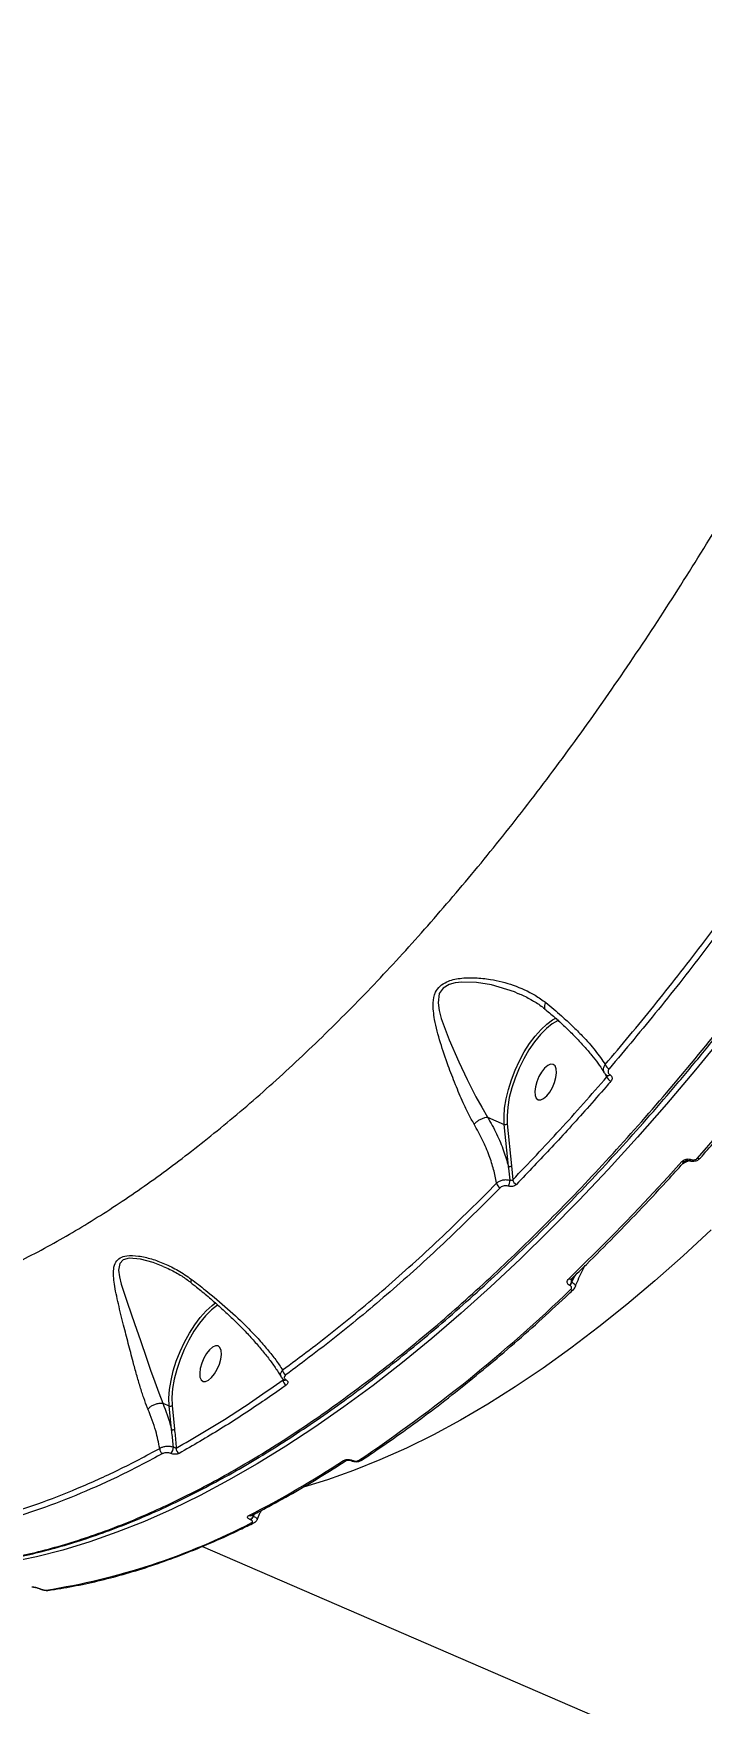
# Model space of a CAD drawing. Header units: millimetres. Extents: x -8092 to 6423, y -6886 to 5604.
# Drawn here: x 226.2 to 382.3, y -2884.3 to -2493.7 of the extents above; entities that cross this region are included whole.
import ezdxf

# ---------------------------------------------------------------- set-up
doc = ezdxf.new("R2010")
doc.units = ezdxf.units.MM
for name, color, linetype in [('DIKOM_ОБЪЕКТ', 7, 'Continuous'), ('DIKOM_РАЗМЕР_ЗОНА', 7, 'Continuous'), ('DIKOM_РАЗМЕР_ОБЪЕКТА', 7, 'Continuous')]:
    doc.layers.add(name, color=color, linetype=linetype)
doc.styles.add('style1', font='arial.ttf', dxfattribs={"width": 0.8})
doc.dimstyles.new('1-50', dxfattribs={"dimtxt": 300, "dimasz": 200, "dimexe": 100, "dimexo": 0, "dimgap": 100, "dimtad": 1, "dimtxsty": 'style1', "dimcen": 200, "dimclrd": 7, "dimclre": 7, "dimclrt": 7, "dimadec": 1, "dimazin": 2, "dimtfac": 1, "dimtmove": 0, "dimatfit": 2, "dimfxl": 0, "dimlwd": 25, "dimlwe": 18, "dimarcsym": 0})

# ---------------------------------------------------------------- blocks, each defined once
blk = doc.blocks.new('*D9')
at = {"layer": 'Defpoints', "color": 0, "transparency": 16777216}
for p in [(-8092.06, -86.27), (4664.84, -1471.84), (4664.84, -6785.92)]:
    blk.add_point(p, dxfattribs=at)
at = {"layer": 'DIKOM_РАЗМЕР_ЗОНА', "color": 7, "lineweight": 18, "transparency": 16777216}
for p, q in [((-8092.06, -86.27), (-8092.06, -6885.92)), ((4664.84, -1471.84), (4664.84, -6885.92))]:
    blk.add_line(p, q, dxfattribs=at)
at = {"layer": 'DIKOM_РАЗМЕР_ЗОНА', "color": 7, "lineweight": 25, "transparency": 16777216}
blk.add_line((-7892.06, -6785.92), (4464.84, -6785.92), dxfattribs=at)
at = {"layer": 'DIKOM_РАЗМЕР_ЗОНА', "color": 7, "transparency": 16777216}
for points in [[(-7892.06, -6752.58), (-7892.06, -6819.25), (-8092.06, -6785.92)], [(4464.84, -6752.58), (4464.84, -6819.25), (4664.84, -6785.92)]]:
    blk.add_solid(points, dxfattribs=at)
at = {"layer": 'DIKOM_РАЗМЕР_ЗОНА', "color": 7, "transparency": 16777216, "insert": (-2159.84, -6532.75), "char_height": 300, "attachment_point": 5, "style": 'style1'}
blk.add_mtext('12760', dxfattribs=at)
blk = doc.blocks.new('*D10')
at = {"layer": 'Defpoints', "color": 0, "transparency": 16777216}
for p in [(-65.22, 5603.5), (2870.75, -5504.88), (6323.39, -5504.88)]:
    blk.add_point(p, dxfattribs=at)
at = {"layer": 'DIKOM_РАЗМЕР_ЗОНА', "color": 7, "lineweight": 18, "transparency": 16777216}
for p, q in [((-65.22, 5603.5), (6423.39, 5603.5)), ((2870.75, -5504.88), (6423.39, -5504.88))]:
    blk.add_line(p, q, dxfattribs=at)
at = {"layer": 'DIKOM_РАЗМЕР_ЗОНА', "color": 7, "lineweight": 25, "transparency": 16777216}
blk.add_line((6323.39, 5403.5), (6323.39, -5304.88), dxfattribs=at)
at = {"layer": 'DIKOM_РАЗМЕР_ЗОНА', "color": 7, "transparency": 16777216}
for points in [[(6290.06, 5403.5), (6356.72, 5403.5), (6323.39, 5603.5)], [(6290.06, -5304.88), (6356.72, -5304.88), (6323.39, -5504.88)]]:
    blk.add_solid(points, dxfattribs=at)
at = {"layer": 'DIKOM_РАЗМЕР_ЗОНА', "color": 7, "transparency": 16777216, "insert": (6070.22, 308.83), "char_height": 300, "attachment_point": 5, "rotation": 90, "style": 'style1'}
blk.add_mtext('11100', dxfattribs=at)
blk = doc.blocks.new('*D11')
at = {"layer": 'Defpoints', "color": 0, "transparency": 16777216}
for p in [(-6092.06, -310.77), (2568.27, -2361.54), (2568.27, -4925.78)]:
    blk.add_point(p, dxfattribs=at)
at = {"layer": 'DIKOM_РАЗМЕР_ОБЪЕКТА', "color": 7, "lineweight": 18, "transparency": 16777216}
for p, q in [((-6092.06, -310.77), (-6092.06, -5025.78)), ((2568.27, -2361.54), (2568.27, -5025.78))]:
    blk.add_line(p, q, dxfattribs=at)
at = {"layer": 'DIKOM_РАЗМЕР_ОБЪЕКТА', "color": 7, "lineweight": 25, "transparency": 16777216}
blk.add_line((-5892.06, -4925.78), (2368.27, -4925.78), dxfattribs=at)
at = {"layer": 'DIKOM_РАЗМЕР_ОБЪЕКТА', "color": 7, "transparency": 16777216}
for points in [[(-5892.06, -4892.44), (-5892.06, -4959.11), (-6092.06, -4925.78)], [(2368.27, -4892.44), (2368.27, -4959.11), (2568.27, -4925.78)]]:
    blk.add_solid(points, dxfattribs=at)
at = {"layer": 'DIKOM_РАЗМЕР_ОБЪЕКТА', "color": 7, "transparency": 16777216, "insert": (-2605.9, -4672.61), "char_height": 300, "attachment_point": 5, "style": 'style1'}
blk.add_mtext('8660', dxfattribs=at)

msp = doc.modelspace()

# ---------------------------------------------------------------- linework, layer by layer
at = {"layer": 'DIKOM_ОБЪЕКТ', "color": 7, "linetype": 'Continuous', "lineweight": 15}
for p, q in [((339.768, -2718.419), (339.485, -2718.281)), ((360.205, -2737.726), (359.814, -2737.004)), ((332.332, -2747.156), (336.221, -2748.84)), ((337.189, -2758.638), (336.221, -2748.84)), ((336.914, -2748.712), (337.882, -2758.509)), ((378.491, -2757.784), (377.758, -2758.188)), ((379.367, -2757.384), (378.491, -2757.784)), ((379.353, -2757.305), (379.38, -2757.317)), ((379.83, -2757.08), (379.857, -2757.092)), ((337.882, -2758.509), (338.186, -2761.807)), ((352.345, -2784.546), (351.935, -2785.736)), ((352.02, -2785.773), (352.784, -2784.118)), ((351.568, -2786.524), (351.483, -2786.487)), ((351.935, -2785.736), (352.02, -2785.773)), ((284.551, -2808.61), (284.363, -2808.261)), ((256.447, -2814.062), (256.451, -2814.063)), ((256.451, -2814.063), (257.922, -2814.7)), ((258.469, -2820.235), (257.922, -2814.7)), ((258.615, -2814.572), (259.162, -2820.107)), ((300.465, -2827.491), (300.51, -2827.51)), ((300.754, -2827.433), (300.799, -2827.453)), ((276.964, -2841.345), (276.898, -2841.316)), ((277.651, -2840.074), (277.529, -2840.431)), ((277.529, -2840.431), (277.595, -2840.459)), ((277.595, -2840.459), (277.844, -2839.973)), ((265.692, -2847.537), (534.585, -2963.989)), ((227.683, -2857.449), (227.749, -2857.478)), ((227.798, -2857.463), (227.864, -2857.491))]:
    msp.add_line(p, q, dxfattribs=at)
at = {"layer": 'DIKOM_ОБЪЕКТ', "color": 7, "linetype": 'Continuous', "lineweight": 15, "flags": 128}
for points in [[(381.322, -2756.766), (386.133, -2751.288), (390.927, -2745.689), (395.703, -2739.973), (400.459, -2734.142), (405.192, -2728.197), (409.901, -2722.143), (414.583, -2715.981), (419.237, -2709.714)], [(339.485, -2718.281), (338.589, -2717.844), (333.216, -2716.236), (329.743, -2715.666), (326.259, -2715.571), (324.754, -2715.744), (323.334, -2716.127), (321.899, -2716.967), (321.025, -2718.228), (320.74, -2720.433), (320.997, -2722.247), (321.483, -2724.086), (323.309, -2729.096), (325.583, -2734.234), (327.531, -2738.334), (329.605, -2742.4), (330.944, -2744.838), (332.325, -2747.153), (332.326, -2747.154), (332.326, -2747.154)], [(336.221, -2748.84), (336.161, -2747.023), (336.301, -2745.029), (336.639, -2742.9), (337.167, -2740.682), (337.874, -2738.424), (338.745, -2736.173), (339.76, -2733.978), (340.899, -2731.887), (342.136, -2729.944), (343.445, -2728.192), (344.798, -2726.668), (346.165, -2725.404), (347.517, -2724.429), (348.287, -2724.002)], [(348.927, -2724.484), (348.789, -2724.546), (347.433, -2725.326), (346.041, -2726.434), (344.644, -2727.842), (343.277, -2729.516), (341.973, -2731.417), (340.763, -2733.499), (339.675, -2735.712), (338.737, -2738.003), (337.97, -2740.317), (337.393, -2742.598), (337.019, -2744.793), (336.858, -2746.847), (336.914, -2748.712)], [(387.62, -2727.885), (380.894, -2736.11), (374.128, -2744.102), (367.328, -2751.856), (360.501, -2759.364), (353.65, -2766.622), (346.784, -2773.621), (339.906, -2780.358), (333.023, -2786.825), (326.142, -2793.017), (319.266, -2798.93), (312.403, -2804.558), (305.559, -2809.897), (298.738, -2814.941), (291.947, -2819.687), (285.191, -2824.131), (278.476, -2828.269), (271.808, -2832.097), (265.193, -2835.613), (258.635, -2838.813), (252.141, -2841.694), (245.715, -2844.255), (239.364, -2846.493), (233.093, -2848.406), (226.906, -2849.993), (220.81, -2851.252)], [(347.636, -2734.816), (347.046, -2734.789), (346.362, -2735.099), (345.639, -2735.723), (344.937, -2736.609), (344.311, -2737.685), (343.814, -2738.865), (343.484, -2740.053), (343.348, -2741.152), (343.419, -2742.074), (343.689, -2742.743), (344.138, -2743.106), (344.728, -2743.134), (345.412, -2742.823), (346.134, -2742.2), (346.837, -2741.314), (347.462, -2740.237), (347.96, -2739.057), (348.29, -2737.87), (348.425, -2736.77), (348.355, -2735.849), (348.085, -2735.179), (347.636, -2734.816)], [(360.917, -2737.286), (360.808, -2737.371), (360.701, -2737.437), (360.596, -2737.482), (360.497, -2737.505), (360.407, -2737.505), (360.328, -2737.481), (360.306, -2737.47)], [(351.295, -2784.945), (354.606, -2781.732), (357.914, -2778.458), (361.22, -2775.122), (364.523, -2771.726), (367.823, -2768.27), (371.117, -2764.756), (374.407, -2761.182), (377.691, -2757.552)], [(384.578, -2773.509), (377.999, -2779.61), (371.422, -2785.433), (364.854, -2790.973), (358.301, -2796.225), (351.769, -2801.184), (345.265, -2805.844), (338.793, -2810.203), (332.361, -2814.256), (325.974, -2817.999), (319.638, -2821.429), (313.359, -2824.541), (307.143, -2827.335), (300.996, -2829.806), (294.923, -2831.954), (289.267, -2833.68)], [(256.483, -2782.059), (254.161, -2781.132), (251.193, -2780.346), (248.567, -2780.165), (247.185, -2780.55), (246.372, -2781.402), (246.101, -2782.927), (246.298, -2784.526), (246.725, -2786.235), (248.145, -2790.633), (249.844, -2795.427), (251.228, -2799.417), (252.64, -2803.564), (253.581, -2806.34), (254.531, -2809.085), (255.477, -2811.671), (256.447, -2814.062), (256.447, -2814.062), (256.447, -2814.062)], [(257.922, -2814.7), (257.862, -2812.877), (258.004, -2810.874), (258.345, -2808.736), (258.877, -2806.51), (259.59, -2804.243), (260.467, -2801.985), (261.489, -2799.784), (262.635, -2797.689), (263.879, -2795.745), (265.195, -2793.993), (266.553, -2792.473), (267.926, -2791.216), (268.826, -2790.544)], [(269.312, -2791.067), (269.195, -2791.145), (267.798, -2792.244), (266.396, -2793.646), (265.023, -2795.318), (263.711, -2797.219), (262.493, -2799.305), (261.399, -2801.523), (260.454, -2803.821), (259.681, -2806.144), (259.099, -2808.434), (258.722, -2810.637), (258.56, -2812.7), (258.615, -2814.572)], [(269.337, -2800.676), (268.747, -2800.649), (268.063, -2800.96), (267.341, -2801.583), (266.638, -2802.469), (266.013, -2803.546), (265.515, -2804.725), (265.185, -2805.913), (265.05, -2807.012), (265.12, -2807.934), (265.39, -2808.604), (265.839, -2808.967), (266.429, -2808.994), (267.113, -2808.683), (267.835, -2808.06), (268.538, -2807.174), (269.163, -2806.098), (269.661, -2804.918), (269.991, -2803.73), (270.126, -2802.631), (270.056, -2801.709), (269.786, -2801.04), (269.337, -2800.676)], [(227.681, -2857.448), (227.725, -2857.462), (227.798, -2857.463)], [(227.752, -2857.479), (227.79, -2857.49), (227.864, -2857.491)]]:
    msp.add_lwpolyline(points, dxfattribs=at)
at = {"layer": 'DIKOM_ОБЪЕКТ', "color": 7, "linetype": 'Continuous', "lineweight": 15}
for centre, radius, start, end in [((361.34, -2734.348), 1.614, 198.01367, 247.22446), ((361.717, -2737.305), 1.569, 195.56709, 247.58709), ((336.47, -2748.249), 0.641, 247.1698, 313.80751), ((378.005, -2757.074), 0.572, 236.61827, 308.08931), ((379.427, -2756.843), 0.468, 260.75342, 329.50845), ((379.452, -2756.852), 0.471, 261.34893, 329.37643), ((381.636, -2756.284), 0.576, 236.90494, 307.64496), ((337.438, -2758.046), 0.641, 247.16937, 313.80794), ((335.841, -2762.341), 1.462, 191.35739, 246.58383), ((335.053, -2761.938), 2.501, 327.27042, 0.80303), ((339.611, -2761.563), 1.446, 189.71744, 247.00852), ((351.604, -2784.398), 0.628, 240.56526, 306.03451), ((100.432, -2526.746), 362.112, 303.8596, 313.93702), ((350.083, -2785.134), 1.947, 315.96136, 341.98624), ((350.168, -2785.171), 1.947, 315.96136, 341.98624), ((351.999, -2786.98), 0.608, 239.39017, 307.32505), ((285.704, -2806.287), 1.274, 180.04539, 245.07518), ((285.809, -2808.664), 1.26, 177.54607, 245.25538), ((284.995, -2808.239), 0.435, 245.11407, 301.77284), ((258.171, -2814.109), 0.642, 247.19059, 313.74859), ((258.718, -2819.644), 0.642, 247.19059, 313.74859), ((256.908, -2824.764), 1.199, 174.35899, 244.17982), ((256.29, -2824.178), 2.625, 321.16316, 357.66835), ((260.766, -2824.717), 1.199, 172.59996, 244.41687), ((164.685, -2622.738), 244.661, 297.19827, 303.20859), ((298.989, -2826.827), 0.687, 243.49748, 300.58183), ((300.557, -2827.196), 0.309, 252.28988, 309.6927), ((300.602, -2827.215), 0.309, 252.7862, 309.71315), ((302.492, -2826.828), 0.689, 243.59062, 300.68478), ((205.131, -2703.71), 155.928, 278.87067, 297.53633), ((276.819, -2839.696), 0.72, 244.72686, 295.58242), ((275.98, -2839.995), 1.609, 304.7835, 344.29338), ((276.044, -2840.022), 1.611, 304.8087, 344.26818), ((277.526, -2841.33), 0.713, 244.48016, 295.82919), ((229.49, -2857.062), 0.777, 246.17953, 277.72267)]:
    msp.add_arc(centre, radius, start, end, dxfattribs=at)
for points, knots in [([(198.315, -2852.236), (201.103, -2852.249), (207.621, -2852.28), (218.355, -2850.854), (230.395, -2848.18), (242.662, -2844.244), (255.092, -2839.141), (267.64, -2832.924), (280.509, -2825.495), (293.668, -2816.827), (307.076, -2806.92), (320.44, -2795.991), (333.714, -2784.105), (346.856, -2771.34), (360.08, -2757.49), (373.344, -2742.556), (386.599, -2726.564), (399.404, -2710.064), (411.728, -2693.162), (423.554, -2675.969), (435.225, -2658.002), (446.695, -2639.288), (457.923, -2619.873), (468.81, -2599.91), (479.317, -2579.451), (489.409, -2558.557), (499.113, -2537.157), (508.377, -2515.305), (517.159, -2493.066), (525.264, -2470.93), (532.682, -2448.971), (539.415, -2427.257), (545.571, -2405.435), (551.11, -2383.574), (555.978, -2361.763), (559.88, -2341.726), (561.89, -2329.135), (562.779, -2323.567)], [0, 0, 0, 0, 0.0220395, 0.0515326, 0.0810498, 0.1105429, 0.1392036, 0.1678863, 0.1965469, 0.22604, 0.2555572, 0.2850504, 0.313711, 0.3423937, 0.3710544, 0.4005474, 0.4300646, 0.4595577, 0.4871865, 0.5148349, 0.5424636, 0.5708354, 0.5992285, 0.6276002, 0.656261, 0.6849437, 0.7136044, 0.7430977, 0.7726147, 0.8021081, 0.8307687, 0.8594515, 0.8881121, 0.9176055, 0.9471227, 0.9766159, 1, 1, 1, 1]), ([(198.582, -2852.412), (199.776, -2852.43), (202.756, -2852.476), (207.633, -2852.211), (213.195, -2851.66), (218.855, -2850.801), (224.61, -2849.649), (230.462, -2848.199), (236.415, -2846.45), (242.462, -2844.403), (248.585, -2842.067), (254.758, -2839.448), (260.962, -2836.554), (267.196, -2833.387), (273.461, -2829.947), (279.759, -2826.235), (286.093, -2822.248), (292.465, -2817.986), (298.875, -2813.449), (305.326, -2808.634), (311.819, -2803.54), (318.356, -2798.165), (324.919, -2792.525), (331.481, -2786.642), (338.018, -2780.536), (344.521, -2774.215), (350.995, -2767.679), (357.442, -2760.923), (363.865, -2753.947), (370.265, -2746.749), (376.644, -2739.327), (383.003, -2731.678), (389.345, -2723.8), (395.672, -2715.691), (401.972, -2707.364), (408.216, -2698.856), (414.383, -2690.197), (420.463, -2681.401), (426.462, -2672.46), (432.381, -2663.373), (438.22, -2654.141), (443.979, -2644.764), (449.658, -2635.241), (455.258, -2625.574), (460.777, -2615.761), (466.216, -2605.803), (471.569, -2595.709), (476.823, -2585.506), (481.959, -2575.228), (486.968, -2564.893), (491.847, -2554.507), (496.598, -2544.069), (501.22, -2533.579), (505.715, -2523.036), (510.082, -2512.441), (514.32, -2501.794), (518.43, -2491.096), (522.411, -2480.346), (526.261, -2469.549), (529.972, -2458.729), (533.531, -2447.922), (536.93, -2437.154), (540.165, -2426.435), (543.237, -2415.764), (546.147, -2405.139), (548.895, -2394.56), (551.48, -2384.028), (553.904, -2373.543), (556.165, -2363.106), (558.265, -2352.715), (560.196, -2342.377), (561.856, -2332.808), (562.793, -2326.733), (563.206, -2324.049)], [0, 0, 0, 0, 0.0094077, 0.0234758, 0.0375496, 0.0516398, 0.0657619, 0.0799312, 0.0941628, 0.1084718, 0.1228261, 0.137127, 0.1513571, 0.1655334, 0.1796719, 0.193788, 0.2078977, 0.2220155, 0.2361532, 0.2503267, 0.264552, 0.278845, 0.2932013, 0.3075359, 0.3217851, 0.3359737, 0.3501176, 0.3642335, 0.378337, 0.3924445, 0.4065669, 0.4207201, 0.43492, 0.4491828, 0.4635203, 0.477859, 0.4920988, 0.5062929, 0.5204523, 0.534589, 0.5487143, 0.5628396, 0.5769743, 0.5911282, 0.6053129, 0.6195395, 0.6338198, 0.6481184, 0.6623744, 0.6765811, 0.6907508, 0.7048944, 0.7190234, 0.7331492, 0.7472821, 0.7614309, 0.7756066, 0.7898211, 0.8040855, 0.8183883, 0.8326642, 0.8468851, 0.8610655, 0.8752172, 0.8893511, 0.9034786, 0.9176113, 0.9317562, 0.9459252, 0.9601293, 0.9743795, 0.9886794, 1, 1, 1, 1]), ([(166.004, -2795.924), (169.329, -2795.841), (175.981, -2795.674), (186.395, -2794.035), (197.191, -2791.361), (208.384, -2787.514), (219.932, -2782.506), (231.584, -2776.439), (243.297, -2769.362), (255.028, -2761.341), (266.968, -2752.246), (279.083, -2742.061), (291.334, -2730.797), (303.454, -2718.699), (315.404, -2705.827), (327.15, -2692.257), (338.88, -2677.771), (350.552, -2662.382), (362.121, -2646.121), (373.341, -2629.337), (384.179, -2612.098), (394.614, -2594.481), (404.809, -2576.208), (414.717, -2557.318), (424.296, -2537.86), (433.341, -2518.246), (441.835, -2498.545), (449.769, -2478.825), (457.265, -2458.785), (464.275, -2438.48), (470.766, -2417.975), (476.176, -2399.14), (480.685, -2381.992), (483.093, -2371.714), (484.298, -2366.571)], [0, 0, 0, 0, 0.0311785, 0.0623809, 0.0935594, 0.1256442, 0.1577552, 0.1898399, 0.2210201, 0.2522244, 0.2834047, 0.3154897, 0.3476009, 0.3796861, 0.410889, 0.4421159, 0.4733188, 0.5054256, 0.5375585, 0.5696655, 0.6009196, 0.6321978, 0.6634523, 0.6956101, 0.7277938, 0.759952, 0.791284, 0.8226406, 0.8539727, 0.8862088, 0.918471, 0.9507074, 0.9753303, 1, 1, 1, 1]), ([(359.805, -2734.848), (363.6, -2730.332), (371.19, -2721.3), (382.459, -2706.886), (393.613, -2691.852), (402.845, -2678.732), (408.308, -2670.587), (410.164, -2667.82)], [0, 0, 0, 0, 0.2203108, 0.44062, 0.663083, 0.8855458, 1, 1, 1, 1]), ([(411.189, -2668.655), (409.329, -2671.429), (403.888, -2679.54), (394.707, -2692.591), (383.567, -2707.62), (372.238, -2722.124), (364.556, -2731.266), (360.715, -2735.837)], [0, 0, 0, 0, 0.1144529, 0.3347645, 0.5550756, 0.7775382, 1, 1, 1, 1]), ([(381.988, -2756.74), (383.117, -2755.464), (386.391, -2751.762), (391.79, -2745.469), (398.169, -2737.798), (404.509, -2729.921), (410.806, -2721.844), (415.921, -2715.085), (418.931, -2711.002), (419.872, -2709.726)], [0, 0, 0, 0, 0.0879846, 0.2551887, 0.4223896, 0.5895837, 0.756773, 0.9239571, 1, 1, 1, 1]), ([(329.16, -2748.787), (328.725, -2748), (327.846, -2746.409), (326.378, -2743.311), (324.764, -2739.527), (322.956, -2734.784), (321.229, -2729.659), (320.087, -2725.422), (319.624, -2722.341), (319.541, -2720.175), (319.928, -2718.121), (321.126, -2716.447), (323.075, -2715.231), (325.932, -2714.572), (329.417, -2714.486), (333.642, -2714.946), (338.436, -2716.185), (342.772, -2718.105), (345.079, -2719.772), (345.894, -2720.361)], [0, 0, 0, 0, 0.0443385, 0.0895893, 0.1599543, 0.2324678, 0.3225003, 0.4152104, 0.4503601, 0.4859305, 0.5329423, 0.5664256, 0.5998062, 0.6530991, 0.7102654, 0.7686671, 0.8578778, 0.9497905, 1, 1, 1, 1]), ([(339.513, -2718.251), (339.722, -2718.329), (340.869, -2718.76), (342.749, -2719.799), (344.619, -2720.939), (345.511, -2721.721), (345.71, -2721.895)], [0, 0, 0, 0, 0.0906984, 0.498718, 0.8887326, 1, 1, 1, 1]), ([(345.894, -2720.361), (345.882, -2720.385), (345.763, -2720.622), (345.6, -2721.061), (345.543, -2721.584), (345.671, -2721.775), (345.735, -2721.871)], [0, 0, 0, 0, 0.0348264, 0.3492283, 0.6752907, 1, 1, 1, 1]), ([(345.723, -2721.883), (345.876, -2722.008), (346.892, -2722.838), (348.632, -2724.381), (350.921, -2726.499), (353.027, -2728.601), (354.944, -2730.666), (356.653, -2732.672), (358.107, -2734.576), (359.065, -2735.945), (359.455, -2736.625), (359.529, -2736.755)], [0, 0, 0, 0, 0.0234136, 0.1554887, 0.2890884, 0.4240422, 0.5600287, 0.6965661, 0.8328789, 0.9681626, 1, 1, 1, 1]), ([(345.894, -2720.361), (347.148, -2721.402), (349.358, -2723.236), (352.162, -2725.836), (354.889, -2728.569), (357.634, -2731.661), (359.076, -2733.777), (359.805, -2734.848)], [0, 0, 0, 0, 0.20226099, 0.3564083, 0.51199261, 0.75324845, 1, 1, 1, 1]), ([(338.186, -2761.807), (341.868, -2757.96), (349.239, -2750.258), (356.547, -2741.907), (360.205, -2737.726)], [0, 0, 0, 0, 0.49944713, 1, 1, 1, 1]), ([(359.607, -2736.72), (359.529, -2736.556), (359.351, -2736.184), (359.412, -2735.508), (359.674, -2735.067), (359.805, -2734.848)], [0, 0, 0, 0, 0.28369287, 0.64343975, 1, 1, 1, 1]), ([(359.633, -2736.798), (359.766, -2736.994), (359.947, -2737.262), (360.241, -2737.407), (360.32, -2737.445)], [0, 0, 0, 0, 0.7311128, 1, 1, 1, 1]), ([(360.205, -2737.726), (360.242, -2737.701), (360.314, -2737.653), (360.356, -2737.564), (360.33, -2737.503), (360.318, -2737.476)], [0, 0, 0, 0, 0.3757006, 0.733871, 1, 1, 1, 1]), ([(360.297, -2737.466), (360.309, -2737.474), (360.333, -2737.489), (360.328, -2737.485), (360.326, -2737.483)], [0, 0, 0, 0, 0.4737252, 1, 1, 1, 1]), ([(360.715, -2735.837), (360.63, -2735.959), (360.459, -2736.205), (360.42, -2736.61), (360.554, -2736.978), (360.765, -2737.19), (360.901, -2737.276), (360.917, -2737.286)], [0, 0, 0, 0, 0.24869656, 0.4975198, 0.73890662, 0.97031094, 1, 1, 1, 1]), ([(360.917, -2737.286), (361.042, -2737.385), (361.285, -2737.577), (361.417, -2737.974), (361.38, -2738.384), (361.206, -2738.632), (361.119, -2738.756)], [0, 0, 0, 0, 0.259184, 0.5021106, 0.7511043, 1, 1, 1, 1]), ([(361.119, -2738.756), (360.747, -2739.186), (358.891, -2741.333), (354.299, -2746.559), (347.318, -2754.271), (341.804, -2760.018), (339.046, -2762.894)], [0, 0, 0, 0, 0.0507667, 0.2538544, 0.6266972, 1, 1, 1, 1]), ([(329.16, -2748.787), (329.186, -2748.759), (329.3, -2748.633), (329.615, -2748.335), (330.187, -2747.912), (330.936, -2747.509), (331.695, -2747.226), (332.116, -2747.178), (332.326, -2747.154)], [0, 0, 0, 0, 0.0350568, 0.1552773, 0.366455, 0.577625, 0.7888163, 1, 1, 1, 1]), ([(334.408, -2762.629), (334.402, -2762.59), (334.236, -2761.543), (333.78, -2759.424), (332.708, -2756.083), (331.22, -2752.518), (329.85, -2750.036), (329.16, -2748.787)], [0, 0, 0, 0, 0.00889925, 0.24178777, 0.47727653, 0.73682991, 1, 1, 1, 1]), ([(332.326, -2747.154), (332.327, -2747.154), (332.329, -2747.155), (332.331, -2747.155), (332.332, -2747.156)], [0, 0, 0, 0, 0.67449817, 1, 1, 1, 1]), ([(332.332, -2747.156), (333.049, -2748.466), (334.494, -2751.106), (336.116, -2754.967), (336.839, -2757.44), (337.189, -2758.638)], [0, 0, 0, 0, 0.3372092, 0.6791339, 1, 1, 1, 1]), ([(351.973, -2784.906), (353.115, -2783.802), (356.426, -2780.601), (361.901, -2775.12), (368.39, -2768.387), (373.875, -2762.496), (377.192, -2758.817), (378.358, -2757.524)], [0, 0, 0, 0, 0.1293321, 0.3751363, 0.6209359, 0.8667249, 1, 1, 1, 1]), ([(377.691, -2757.552), (377.787, -2757.46), (377.992, -2757.264), (378.424, -2757.054), (378.912, -2756.942), (379.406, -2756.939), (379.689, -2757.033), (379.83, -2757.08)], [0, 0, 0, 0, 0.1890297, 0.4045024, 0.6068302, 0.803344, 1, 1, 1, 1]), ([(378.366, -2757.521), (378.379, -2757.506), (378.413, -2757.464), (378.56, -2757.366), (378.765, -2757.288), (378.971, -2757.252), (379.143, -2757.253), (379.277, -2757.276), (379.328, -2757.296), (379.352, -2757.306)], [0, 0, 0, 0, 0.1192094, 0.3199782, 0.5085584, 0.65774, 0.78458, 0.9005545, 1, 1, 1, 1]), ([(378.586, -2757.364), (378.575, -2757.474), (378.559, -2757.634), (378.508, -2757.749), (378.491, -2757.784)], [0, 0, 0, 0, 0.6856029, 1, 1, 1, 1]), ([(379.386, -2757.306), (379.423, -2757.326), (379.65, -2757.45), (380.172, -2757.516), (380.901, -2757.438), (381.557, -2757.168), (381.848, -2756.852), (381.966, -2756.724)], [0, 0, 0, 0, 0.0449734, 0.2790413, 0.5332899, 0.8098657, 1, 1, 1, 1]), ([(379.857, -2757.092), (379.953, -2757.124), (380.145, -2757.188), (380.482, -2757.186), (380.817, -2757.109), (381.115, -2756.965), (381.256, -2756.829), (381.322, -2756.766)], [0, 0, 0, 0, 0.19514121, 0.39008399, 0.593262, 0.81108402, 1, 1, 1, 1]), ([(337.554, -2761.903), (337.456, -2760.961), (337.343, -2759.873), (337.207, -2758.784), (337.189, -2758.638)], [0, 0, 0, 0, 0.8649569, 1, 1, 1, 1]), ([(284.43, -2806.288), (288.549, -2803.207), (296.786, -2797.045), (309.272, -2786.536), (321.827, -2775.184), (330.214, -2766.814), (334.408, -2762.629)], [0, 0, 0, 0, 0.2485945, 0.4971904, 0.7485944, 1, 1, 1, 1]), ([(335.26, -2763.682), (331.103, -2767.831), (322.791, -2776.129), (310.254, -2787.48), (297.692, -2798.07), (289.342, -2804.319), (285.167, -2807.443)], [0, 0, 0, 0, 0.2485955, 0.4971899, 0.7485946, 1, 1, 1, 1]), ([(334.408, -2762.629), (334.44, -2762.596), (334.636, -2762.399), (335.107, -2762.087), (335.894, -2761.826), (336.756, -2761.74), (337.288, -2761.849), (337.554, -2761.903)], [0, 0, 0, 0, 0.0479628, 0.2861478, 0.5242565, 0.762076, 1, 1, 1, 1]), ([(337.157, -2763.29), (336.997, -2763.254), (336.676, -2763.183), (336.156, -2763.222), (335.682, -2763.368), (335.398, -2763.548), (335.28, -2763.663), (335.26, -2763.682)], [0, 0, 0, 0, 0.2376964, 0.4754894, 0.713728, 0.9519961, 1, 1, 1, 1]), ([(339.046, -2762.894), (339.026, -2762.914), (338.908, -2763.029), (338.625, -2763.21), (338.153, -2763.357), (337.635, -2763.397), (337.316, -2763.326), (337.157, -2763.29)], [0, 0, 0, 0, 0.0488791, 0.2870447, 0.5249362, 0.7625204, 1, 1, 1, 1]), ([(337.554, -2761.903), (337.607, -2761.916), (337.714, -2761.943), (337.887, -2761.939), (338.044, -2761.9), (338.14, -2761.848), (338.179, -2761.813), (338.186, -2761.807)], [0, 0, 0, 0, 0.2368714, 0.4743844, 0.7124897, 0.9509624, 1, 1, 1, 1]), ([(252.969, -2815.465), (252.931, -2815.373), (252.59, -2814.551), (251.963, -2812.853), (251.116, -2810.209), (250.29, -2807.355), (249.363, -2803.944), (248.346, -2800.033), (247.177, -2795.447), (246.01, -2790.733), (245.198, -2786.99), (244.884, -2784.348), (244.889, -2782.581), (245.306, -2781.067), (246.386, -2780.001), (248.211, -2779.451), (250.785, -2779.561), (253.804, -2780.261), (256.923, -2781.415), (260.074, -2782.965), (262.07, -2784.347), (263.074, -2785.042)], [0, 0, 0, 0, 0.00563, 0.0501954, 0.0960243, 0.1433441, 0.1917808, 0.2623074, 0.3349996, 0.4257393, 0.5191899, 0.5587298, 0.5987865, 0.6438231, 0.679933, 0.7160761, 0.7691291, 0.8232019, 0.8784518, 0.9388514, 1, 1, 1, 1]), ([(256.484, -2782.056), (257.027, -2782.289), (258.522, -2782.932), (260.753, -2784.183), (262.338, -2785.35), (263.074, -2785.892)], [0, 0, 0, 0, 0.2339207, 0.64387, 1, 1, 1, 1]), ([(263.074, -2785.042), (263.063, -2785.075), (262.982, -2785.305), (262.934, -2785.645), (262.969, -2785.9), (263.067, -2785.921), (263.071, -2785.921)], [0, 0, 0, 0, 0.0776547, 0.5373873, 0.9819273, 1, 1, 1, 1]), ([(263.074, -2785.042), (264.187, -2785.894), (267.218, -2788.217), (271.717, -2792.041), (275.726, -2795.832), (278.724, -2798.974), (280.93, -2801.505), (282.876, -2803.964), (283.912, -2805.514), (284.43, -2806.288)], [0, 0, 0, 0, 0.1128022, 0.3073748, 0.5062364, 0.628029, 0.7498313, 0.8749157, 1, 1, 1, 1]), ([(351.483, -2786.487), (351.427, -2786.46), (351.234, -2786.367), (351.002, -2786.136), (350.881, -2785.783), (350.943, -2785.361), (351.17, -2785.092), (351.295, -2784.945)], [0, 0, 0, 0, 0.0796158, 0.2757296, 0.4707512, 0.7105249, 1, 1, 1, 1]), ([(351.894, -2785.009), (351.863, -2785.107), (351.806, -2785.284), (351.796, -2785.499), (351.831, -2785.63), (351.873, -2785.701), (351.917, -2785.725), (351.935, -2785.736)], [0, 0, 0, 0, 0.3819521, 0.6809561, 0.8045038, 0.9178638, 1, 1, 1, 1]), ([(351.899, -2784.993), (351.896, -2784.994), (351.89, -2784.998), (351.954, -2784.934), (351.986, -2784.902)], [0, 0, 0, 0, 0.5108492, 1, 1, 1, 1]), ([(352.816, -2786.836), (352.891, -2786.641), (353.476, -2785.103), (354.242, -2783.44), (355.012, -2782.033), (355.102, -2781.869)], [0, 0, 0, 0, 0.1138921, 0.8968333, 1, 1, 1, 1]), ([(263.064, -2785.931), (263.362, -2786.161), (264.61, -2787.122), (266.698, -2788.85), (269.329, -2791.117), (271.848, -2793.428), (274.249, -2795.764), (276.504, -2798.107), (278.587, -2800.43), (280.481, -2802.715), (282.143, -2804.921), (283.361, -2806.684), (283.924, -2807.652), (284.105, -2807.963)], [0, 0, 0, 0, 0.0294006, 0.1233103, 0.2196172, 0.3184238, 0.4196652, 0.5230955, 0.6282507, 0.7345372, 0.8420342, 0.9491914, 1, 1, 1, 1]), ([(302.844, -2827.42), (303.968, -2826.672), (307.227, -2824.5), (312.647, -2820.698), (319.106, -2815.931), (325.587, -2810.897), (332.083, -2805.606), (338.59, -2800.059), (344.988, -2794.362), (349.581, -2790.108), (352.003, -2787.81), (352.368, -2787.464)], [0, 0, 0, 0, 0.0688526, 0.1997289, 0.3306029, 0.4614729, 0.5923365, 0.7231941, 0.854045, 0.9780027, 1, 1, 1, 1]), ([(351.689, -2787.503), (351.772, -2787.406), (351.919, -2787.234), (351.955, -2786.965), (351.876, -2786.746), (351.728, -2786.602), (351.605, -2786.542), (351.568, -2786.524)], [0, 0, 0, 0, 0.3025949, 0.5346502, 0.725447, 0.9171219, 1, 1, 1, 1]), ([(352.02, -2785.773), (352.093, -2785.81), (352.334, -2785.934), (352.647, -2786.179), (352.839, -2786.5), (352.889, -2786.73), (352.807, -2786.826), (352.803, -2786.831)], [0, 0, 0, 0, 0.1225081, 0.4032964, 0.6724397, 0.9838618, 1, 1, 1, 1]), ([(352.355, -2787.453), (352.416, -2787.401), (352.615, -2787.233), (352.72, -2786.993), (352.792, -2786.827)], [0, 0, 0, 0, 0.30817848, 1, 1, 1, 1]), ([(284.138, -2807.946), (284.076, -2807.838), (283.908, -2807.546), (283.957, -2806.995), (284.191, -2806.548), (284.397, -2806.325), (284.43, -2806.288)], [0, 0, 0, 0, 0.2035064, 0.5537868, 0.9275582, 1, 1, 1, 1]), ([(284.154, -2807.968), (284.191, -2808.041), (284.321, -2808.299), (284.571, -2808.518), (284.795, -2808.617), (284.816, -2808.626)], [0, 0, 0, 0, 0.2642327, 0.9295673, 1, 1, 1, 1]), ([(285.167, -2807.443), (285.044, -2807.556), (284.828, -2807.756), (284.788, -2808.089), (284.907, -2808.379), (285.118, -2808.532), (285.224, -2808.608)], [0, 0, 0, 0, 0.3292384, 0.5797497, 0.7885993, 1, 1, 1, 1]), ([(259.577, -2824.563), (263.698, -2822.171), (271.952, -2817.381), (280.347, -2811.536), (284.551, -2808.61)], [0, 0, 0, 0, 0.4992719, 1, 1, 1, 1]), ([(285.282, -2809.808), (284.91, -2810.073), (283.05, -2811.4), (277.92, -2814.959), (269.917, -2820.208), (263.473, -2823.934), (260.248, -2825.799)], [0, 0, 0, 0, 0.0441427, 0.2207208, 0.6100169, 1, 1, 1, 1]), ([(284.551, -2808.61), (284.617, -2808.619), (284.733, -2808.634), (284.775, -2808.618), (284.793, -2808.611)], [0, 0, 0, 0, 0.5763647, 1, 1, 1, 1]), ([(284.807, -2808.631), (284.811, -2808.633), (284.834, -2808.645), (284.842, -2808.657), (284.835, -2808.648), (284.834, -2808.647)], [0, 0, 0, 0, 0.1319511, 0.8716632, 1, 1, 1, 1]), ([(285.224, -2808.608), (285.334, -2808.689), (285.554, -2808.85), (285.675, -2809.155), (285.621, -2809.476), (285.437, -2809.693), (285.298, -2809.796), (285.282, -2809.808)], [0, 0, 0, 0, 0.2147702, 0.4259221, 0.6817004, 0.9641361, 1, 1, 1, 1]), ([(252.969, -2815.465), (252.99, -2815.437), (253.127, -2815.258), (253.484, -2814.911), (254.146, -2814.487), (254.938, -2814.172), (255.754, -2814.005), (256.216, -2814.043), (256.447, -2814.062)], [0, 0, 0, 0, 0.031955, 0.2048527, 0.4036534, 0.6024402, 0.8012201, 1, 1, 1, 1]), ([(255.714, -2824.647), (255.448, -2823.291), (254.867, -2820.329), (253.636, -2817.176), (252.969, -2815.465)], [0, 0, 0, 0, 0.4574463, 1, 1, 1, 1]), ([(256.451, -2814.063), (257.128, -2815.894), (257.898, -2817.978), (258.407, -2819.991), (258.469, -2820.235)], [0, 0, 0, 0, 0.878598, 1, 1, 1, 1]), ([(258.912, -2824.285), (258.802, -2823.198), (258.666, -2821.849), (258.501, -2820.498), (258.469, -2820.235)], [0, 0, 0, 0, 0.8058561, 1, 1, 1, 1]), ([(259.162, -2820.107), (259.187, -2820.367), (259.33, -2821.848), (259.465, -2823.336), (259.577, -2824.563)], [0, 0, 0, 0, 0.17571317, 1, 1, 1, 1]), ([(255.714, -2824.647), (255.766, -2824.609), (255.99, -2824.446), (256.508, -2824.227), (257.299, -2824.09), (258.137, -2824.094), (258.652, -2824.221), (258.912, -2824.285)], [0, 0, 0, 0, 0.0735118, 0.3198264, 0.5507548, 0.7734164, 1, 1, 1, 1]), ([(218.044, -2840.498), (221.083, -2839.573), (227.163, -2837.724), (236.518, -2834.059), (246.022, -2829.795), (252.484, -2826.363), (255.714, -2824.647)], [0, 0, 0, 0, 0.2490973, 0.4981943, 0.7490969, 1, 1, 1, 1]), ([(256.385, -2825.844), (253.171, -2827.552), (246.741, -2830.969), (237.236, -2835.24), (227.835, -2838.931), (221.697, -2840.799), (218.628, -2841.733)], [0, 0, 0, 0, 0.2490972, 0.4981942, 0.749097, 1, 1, 1, 1]), ([(258.334, -2825.824), (258.177, -2825.779), (257.862, -2825.689), (257.353, -2825.645), (256.872, -2825.674), (256.556, -2825.758), (256.417, -2825.828), (256.385, -2825.844)], [0, 0, 0, 0, 0.2211124, 0.441848, 0.6744981, 0.9251179, 1, 1, 1, 1]), ([(260.248, -2825.799), (260.217, -2825.815), (260.082, -2825.885), (259.775, -2825.969), (259.303, -2826), (258.801, -2825.957), (258.49, -2825.868), (258.334, -2825.824)], [0, 0, 0, 0, 0.073354, 0.3225286, 0.5550517, 0.7773868, 1, 1, 1, 1]), ([(258.912, -2824.285), (258.959, -2824.305), (259.013, -2824.33), (259.124, -2824.378), (259.252, -2824.433), (259.412, -2824.5), (259.517, -2824.541), (259.566, -2824.559), (259.577, -2824.563)], [0, 0, 0, 0, 0.1599486, 0.1864802, 0.3964467, 0.6399148, 0.9172963, 1, 1, 1, 1]), ([(277.13, -2840.346), (278.228, -2839.778), (281.411, -2838.131), (286.717, -2835.186), (293.021, -2831.464), (297.245, -2828.76), (299.339, -2827.418)], [0, 0, 0, 0, 0.1499061, 0.4348035, 0.7197103, 1, 1, 1, 1]), ([(298.683, -2827.442), (298.79, -2827.387), (299.005, -2827.277), (299.468, -2827.206), (299.971, -2827.218), (300.419, -2827.303), (300.659, -2827.396), (300.754, -2827.433)], [0, 0, 0, 0, 0.2150361, 0.4299646, 0.6447054, 0.8592225, 1, 1, 1, 1]), ([(299.341, -2827.418), (299.341, -2827.417), (299.343, -2827.416), (299.412, -2827.39), (299.545, -2827.363), (299.744, -2827.349), (299.99, -2827.362), (300.235, -2827.409), (300.402, -2827.461), (300.455, -2827.487), (300.462, -2827.491)], [0, 0, 0, 0, 0.08395432, 0.19485051, 0.33378755, 0.47427942, 0.64055914, 0.81929276, 0.97614431, 1, 1, 1, 1]), ([(300.509, -2827.509), (300.51, -2827.51), (300.724, -2827.611), (301.233, -2827.743), (302.018, -2827.745), (302.572, -2827.621), (302.806, -2827.434), (302.837, -2827.41)], [0, 0, 0, 0, 0.0007174, 0.3034735, 0.6109172, 0.9486648, 1, 1, 1, 1]), ([(300.799, -2827.453), (300.864, -2827.478), (301.025, -2827.54), (301.326, -2827.597), (301.662, -2827.605), (301.971, -2827.557), (302.114, -2827.482), (302.186, -2827.445)], [0, 0, 0, 0, 0.1422623, 0.3571097, 0.5715694, 0.7857372, 1, 1, 1, 1]), ([(278.491, -2841.336), (278.692, -2840.812), (278.983, -2840.054), (279.355, -2839.344), (279.471, -2839.125)], [0, 0, 0, 0, 0.6908861, 1, 1, 1, 1]), ([(229.594, -2857.832), (230.593, -2857.686), (233.488, -2857.262), (238.343, -2856.335), (244.183, -2854.956), (250.102, -2853.279), (256.093, -2851.312), (262.152, -2849.054), (268.275, -2846.505), (273.509, -2844.114), (276.709, -2842.531), (277.833, -2841.974)], [0, 0, 0, 0, 0.0652934, 0.189125, 0.3129926, 0.4369046, 0.5608539, 0.6848336, 0.8088365, 0.9328569, 1, 1, 1, 1]), ([(276.898, -2841.316), (276.829, -2841.284), (276.624, -2841.188), (276.368, -2840.994), (276.225, -2840.752), (276.258, -2840.519), (276.427, -2840.404), (276.512, -2840.347)], [0, 0, 0, 0, 0.1082915, 0.3204345, 0.5430476, 0.7715785, 1, 1, 1, 1]), ([(277.218, -2841.974), (277.274, -2841.938), (277.385, -2841.864), (277.407, -2841.713), (277.312, -2841.555), (277.144, -2841.429), (277.01, -2841.367), (276.964, -2841.345)], [0, 0, 0, 0, 0.228825, 0.4578186, 0.6785426, 0.8883831, 1, 1, 1, 1]), ([(277.38, -2840.026), (277.367, -2840.064), (277.337, -2840.151), (277.36, -2840.274), (277.417, -2840.355), (277.472, -2840.402), (277.506, -2840.419), (277.529, -2840.431)], [0, 0, 0, 0, 0.252597, 0.5775241, 0.7935847, 0.861338, 1, 1, 1, 1]), ([(277.595, -2840.459), (277.687, -2840.506), (277.951, -2840.641), (278.284, -2840.88), (278.501, -2841.137), (278.462, -2841.262), (278.445, -2841.318)], [0, 0, 0, 0, 0.154978, 0.4463218, 0.7504316, 1, 1, 1, 1]), ([(277.828, -2841.958), (277.885, -2841.934), (278.078, -2841.853), (278.315, -2841.631), (278.41, -2841.4), (278.446, -2841.313)], [0, 0, 0, 0, 0.2078138, 0.7021883, 1, 1, 1, 1]), ([(225.79, -2857.027), (225.867, -2857.022), (226.039, -2857.011), (226.424, -2857.055), (226.887, -2857.152), (227.371, -2857.292), (227.656, -2857.406), (227.798, -2857.463)], [0, 0, 0, 0, 0.1741825, 0.3895786, 0.5958013, 0.7978754, 1, 1, 1, 1]), ([(226.205, -2857.087), (226.205, -2857.087), (226.204, -2857.087), (226.277, -2857.086), (226.43, -2857.098), (226.693, -2857.14), (227.043, -2857.222), (227.404, -2857.334), (227.598, -2857.415), (227.681, -2857.449)], [0, 0, 0, 0, 0.0559456, 0.1515315, 0.2848305, 0.4482262, 0.6430278, 0.84761, 1, 1, 1, 1]), ([(227.753, -2857.476), (227.783, -2857.49), (227.961, -2857.572), (228.18, -2857.652), (228.353, -2857.69), (228.356, -2857.691)], [0, 0, 0, 0, 0.1657887, 0.9809264, 1, 1, 1, 1]), ([(227.864, -2857.491), (227.958, -2857.529), (228.145, -2857.604), (228.463, -2857.696), (228.765, -2857.758), (229.014, -2857.786), (229.126, -2857.777), (229.176, -2857.773)], [0, 0, 0, 0, 0.2039758, 0.4080287, 0.6135361, 0.8265362, 1, 1, 1, 1]), ([(228.356, -2857.691), (228.533, -2857.733), (228.915, -2857.826), (229.305, -2857.873), (229.541, -2857.831), (229.598, -2857.821)], [0, 0, 0, 0, 0.393587, 0.8523436, 1, 1, 1, 1])]:
    msp.add_open_spline(points, degree=3, knots=knots, dxfattribs=at)

# ---------------------------------------------------------------- dimensions: what is measured, and where the dimension line sits
at = {"layer": 'DIKOM_РАЗМЕР_ЗОНА'}
dim = msp.add_linear_dim(base=(6323.39, -5504.88), p1=(-65.219, 5603.501), p2=(2870.746, -5504.88), angle=90, text='11100', dimstyle='1-50', dxfattribs=at)
dim.commit()
dim.dimension.update_dxf_attribs({"geometry": '*D10', "text_midpoint": (6323.39, 308.825), "dimtype": 160})
dim = msp.add_linear_dim(base=(4664.839, -6785.918), p1=(-8092.064, -86.271), p2=(4664.839, -1471.84), text='12760', dimstyle='1-50', dxfattribs=at)
dim.commit()
dim.dimension.update_dxf_attribs({"geometry": '*D9', "text_midpoint": (-2159.843, -6785.918), "dimtype": 160})
at = {"layer": 'DIKOM_РАЗМЕР_ОБЪЕКТА'}
dim = msp.add_linear_dim(base=(2568.274, -4925.777), p1=(-6092.064, -310.768), p2=(2568.274, -2361.54), text='8660', dimstyle='1-50', dxfattribs=at)
dim.commit()
dim.dimension.update_dxf_attribs({"geometry": '*D11', "text_midpoint": (-2605.904, -4925.777), "dimtype": 160})

doc.saveas('drawing.dxf')
